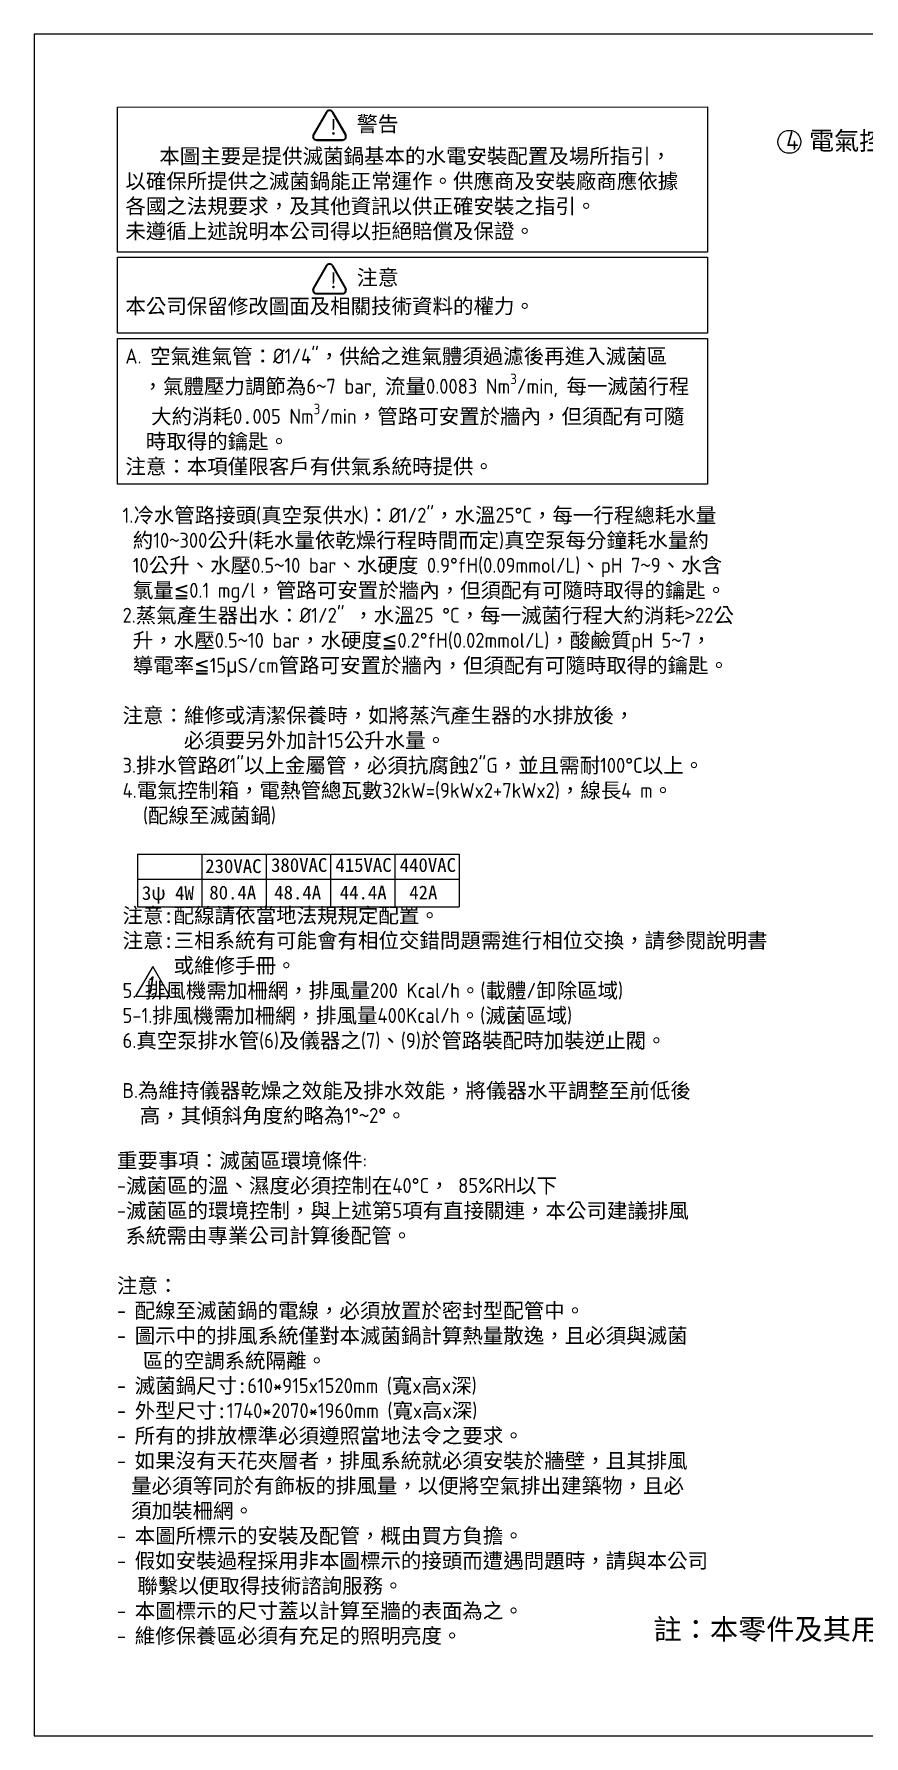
# Model space of a CAD drawing. Header units: millimetres. Extents: x -96603 to 124772, y -7961 to 11116.
# Drawn here: x 0 to 5418, y 0 to 11116 of the extents above; entities that cross this region are included whole.
import ezdxf

# ---------------------------------------------------------------- set-up
doc = ezdxf.new("R2010")
doc.units = ezdxf.units.MM
doc.layers.get('0').update_dxf_attribs({"lineweight": 15})
for name, color, linetype, lineweight in [('D', 3, 'Continuous', 13), ('F', 7, 'Continuous', 15), ('T', 4, 'Continuous', 15)]:
    doc.layers.add(name, color=color, linetype=linetype, lineweight=lineweight)
doc.styles.get("Standard").update_dxf_attribs({"font": 'KAIU.TTF'})
doc.styles.add('STU25', font='isocp2.shx')
doc.styles.add('Text', font='romans.shx', dxfattribs={"width": 0.8, "oblique": 10})

msp = doc.modelspace()

# ---------------------------------------------------------------- hatches: boundary and pattern name
at = {"layer": 'D'}
h = msp.add_hatch(color=11, dxfattribs=at)
edge = h.paths.add_edge_path()
edge.add_line((1907.187, 10606.817), (1821.828, 10458.971))
edge.add_arc((1843.479, 10446.471), 25, 149.9999999, 270)
edge.add_line((1843.479, 10421.471), (2014.197, 10421.471))
edge.add_arc((2014.197, 10446.471), 25, 270, 389.9999999)
edge.add_line((2035.848, 10458.971), (1950.489, 10606.817))
edge.add_arc((1928.838, 10594.317), 25, 30, 150)
edge = h.paths.add_edge_path(flags=16)
edge.add_arc((1928.838, 10594.317), 20, 30, 150)
edge.add_line((1911.518, 10604.317), (1826.159, 10456.471))
edge.add_arc((1843.479, 10446.471), 20, 149.9999999, 270)
edge.add_line((1843.479, 10426.471), (2014.197, 10426.471))
edge.add_arc((2014.197, 10446.471), 20, 270, 389.9999999)
edge.add_line((2031.518, 10456.471), (1946.159, 10604.317))
h = msp.add_hatch(color=11, dxfattribs=at)
edge = h.paths.add_edge_path()
edge.add_line((1907.187, 9603.983), (1821.828, 9456.137))
edge.add_arc((1843.479, 9443.637), 25, 149.9999999, 270)
edge.add_line((1843.479, 9418.637), (2014.197, 9418.637))
edge.add_arc((2014.197, 9443.637), 25, 270, 389.9999999)
edge.add_line((2035.848, 9456.137), (1950.489, 9603.983))
edge.add_arc((1928.838, 9591.483), 25, 30, 150)
edge = h.paths.add_edge_path(flags=16)
edge.add_arc((1928.838, 9591.483), 20, 30, 150)
edge.add_line((1911.518, 9601.483), (1826.159, 9453.637))
edge.add_arc((1843.479, 9443.637), 20, 149.9999999, 270)
edge.add_line((1843.479, 9423.637), (2014.197, 9423.637))
edge.add_arc((2014.197, 9443.637), 20, 270, 389.9999999)
edge.add_line((2031.518, 9453.637), (1946.159, 9601.483))

# ---------------------------------------------------------------- linework, layer by layer
at = {"layer": 'D', "color": 11}
for p, q in [((1907.187, 10606.817), (1821.828, 10458.971)), ((1911.518, 10604.317), (1826.159, 10456.471)), ((1946.159, 10604.317), (2031.518, 10456.471)), ((1950.489, 10606.817), (2035.848, 10458.971)), ((1843.479, 10426.471), (2014.197, 10426.471)), ((1843.479, 10421.471), (2014.197, 10421.471)), ((1907.187, 9603.983), (1821.828, 9456.137)), ((1911.518, 9601.483), (1826.159, 9453.637)), ((1946.159, 9601.483), (2031.518, 9453.637)), ((1950.489, 9603.983), (2035.848, 9456.137)), ((1843.479, 9423.637), (2014.197, 9423.637)), ((1843.479, 9418.637), (2014.197, 9418.637)), ((545.594, 9128.572), (4396.878, 9128.572)), ((545.594, 8177.098), (545.594, 9128.572)), ((4396.878, 9128.572), (4396.878, 8177.098)), ((4396.878, 8177.098), (545.594, 8177.098))]:
    msp.add_line(p, q, dxfattribs=at)
at = {"layer": 'D'}
for p, q in [((675.657, 5758.548), (675.657, 5416.493)), ((675.657, 5758.548), (2775.657, 5758.548)), ((1095.657, 5758.548), (1095.657, 5416.493)), ((1515.657, 5758.548), (1515.657, 5416.493)), ((1935.657, 5758.548), (1935.657, 5416.493)), ((2355.657, 5758.548), (2355.657, 5416.493)), ((2775.657, 5758.548), (2775.657, 5416.493)), ((675.657, 5596.493), (2775.657, 5596.493)), ((675.657, 5416.493), (2775.657, 5416.493))]:
    msp.add_line(p, q, dxfattribs=at)
at = {"layer": 'D', "color": 11}
for points in [[(545.594, 10639.488), (4396.878, 10640.305), (4396.878, 9691.861), (545.594, 9691.861)], [(545.594, 9659.362), (4396.878, 9659.362), (4396.878, 9161.766), (545.594, 9161.766)]]:
    msp.add_lwpolyline(points, close=True, dxfattribs=at)
at = {"layer": 'D'}
msp.add_circle((4930.74, 10412.217), 75, dxfattribs=at)
at = {"layer": 'D', "color": 11}
for centre, radius, start, end in [((1928.838, 10594.317), 25, 30, 150), ((1928.838, 10594.317), 20, 30, 150), ((1843.479, 10446.471), 25, 149.9999999, 270), ((1843.479, 10446.471), 20, 149.9999999, 270), ((2014.197, 10446.471), 25, 270, 29.9999999), ((2014.197, 10446.471), 20, 270, 29.9999999), ((1928.838, 9591.483), 25, 30, 150), ((1928.838, 9591.483), 20, 30, 150), ((1843.479, 9443.637), 25, 149.9999999, 270), ((1843.479, 9443.637), 20, 149.9999999, 270), ((2014.197, 9443.637), 25, 270, 29.9999999), ((2014.197, 9443.637), 20, 270, 29.9999999)]:
    msp.add_arc(centre, radius, start, end, dxfattribs=at)
at = {"layer": 'F', "color": 6}
msp.add_lwpolyline([(0, 11116.226), (0, 0), (15810.943, 0), (15810.943, 11116.226)], close=True, dxfattribs=at)
at = {"layer": 'F', "color": 7}
msp.add_lwpolyline([(774.599, 5025.285), (662.489, 4831.104), (886.71, 4831.104)], close=True, dxfattribs=at)

# ---------------------------------------------------------------- texts
at = {"insert": (4043.514, 764.902), "char_height": 135.00867, "attachment_point": 1, "style": 'STU25'}
msp.add_mtext('{\\f標楷體|b0|i0|c136|p65;註：本零件及其用料均須符合}RoHS{\\f標楷體|b0|i0|c136|p65;指令。}', dxfattribs=at)
at = {"layer": 'D', "color": 11, "attachment_point": 1, "style": 'STU25'}
for s, insert, char_height in [('{\\f標楷體|b0|i0|c136|p65;!}', (1920.527, 10559.587), 100), ('{\\f標楷體|b0|i0|c136|p65;警告}', (2107.04, 10578.955), 100), ('\\A1;\\P  {\\f????|b0|i0|c0|p54;   \\f標楷體|b0|i0|c136|p65;本圖主要是提供滅菌鍋基本的水電安裝配置及場所指引，\\P以確保所提供之滅菌鍋能正常運作。供應商及安裝廠商應依據\\P各國之法規要求，及其他資訊以供正確安裝之指引。\\P未遵循上述說明本公司得以拒絕賠償及保證。\\P\\P\\P本公司保留修改圖面及相關技術資料的權力。\\P\\P}A. {\\f標楷體|b0|i0|c136|p65;空氣進氣管：}%%c1/4"{\\f標楷體|b0|i0|c136|p65;，供給之進氣體須過濾後再進入滅菌區\\P}  {\\f標楷體|b0|i0|c136|p65;，氣體壓力調節為}6{\\f標楷體|b0|i0|c136|p65;~}7 bar, {\\f標楷體|b0|i0|c136|p65;流量}0.0083 Nm{\\H0.7x;\\S3^ ;}/min, {\\f標楷體|b0|i0|c136|p65;每一滅菌行程\\P}   {\\f標楷體|b0|i0|c136|p65;大約消耗}0{\\f標楷體|b0|i0|c136|p65;.}005 Nm{\\H0.7x;\\S3^ ;}/min{\\f標楷體|b0|i0|c136|p65;，管路可安置於牆內，但須配有可隨\\P  時取得的鑰匙。\\P注意：本項僅限客戶有供氣系統時提供。}', (596.284, 10531.66), 98), ('{\\f標楷體|b0|i0|c136|p65;注意}', (2107.04, 9576.122), 100), ('{\\f標楷體|b0|i0|c136|p65;!}', (1920.527, 9556.754), 100), ('1.{\\f標楷體|b0|i0|c136|p65;冷水管路接頭}({\\f標楷體|b0|i0|c136|p65;真空泵供水}){\\f標楷體|b0|i0|c136|p65;：}%%C1/2"{\\f標楷體|b0|i0|c136|p65;，水溫}25%%DC{\\f標楷體|b0|i0|c136|p65;，每一行程總耗水量\\P 約}10{\\f標楷體|b0|i0|c136|p65;~}300{\\f標楷體|b0|i0|c136|p65;公升}({\\f標楷體|b0|i0|c136|p65;耗水量依乾燥行程時間而定}){\\f標楷體|b0|i0|c136|p65;真空泵每分鐘耗水量約\\P }10{\\f標楷體|b0|i0|c136|p65;公升、水壓}0.5{\\f標楷體|b0|i0|c136|p65;~}10 bar{\\f標楷體|b0|i0|c136|p65;、水硬度} 0.9%%DfH(0.09mmol/L){\\f標楷體|b0|i0|c136|p65;、}pH 7{\\f標楷體|b0|i0|c136|p65;~}9{\\f標楷體|b0|i0|c136|p65;、水含\\P 氯量\\f新細明體|b0|i0|c136|p18;≦}0.1 mg/l{\\f標楷體|b0|i0|c136|p65;，管路可安置於牆內，但須配有可隨時取得的鑰匙。}\\P2.{\\f標楷體|b0|i0|c136|p65;蒸氣產生器出水：}%%C1/2" {\\f標楷體|b0|i0|c136|p65;，水溫}25 %%DC{\\f標楷體|b0|i0|c136|p65;，每一滅菌行程大約消耗>}22{\\f標楷體|b0|i0|c136|p65;公\\P 升，水壓}0.5{\\f標楷體|b0|i0|c136|p65;~}10 bar{\\f標楷體|b0|i0|c136|p65;，水硬度\\f新細明體|b0|i0|c136|p18;≦}0.2%%DfH(0.02mmol/L){\\f標楷體|b0|i0|c136|p65;，酸鹼質}pH 5{\\f標楷體|b0|i0|c136|p65;~}7{\\f標楷體|b0|i0|c136|p65;，\\P 導電率\\f新細明體|b0|i0|c136|p18;≦}15{\\f新細明體|b0|i0|c136|p16;μ}S/cm{\\f標楷體|b0|i0|c136|p65;管路可安置於牆內，但須配有可隨時取得的鑰匙。\\P\\P注意：維修或清潔保養時，如將蒸汽產生器的水排放後，\\P      必須要另外加計}15{\\f標楷體|b0|i0|c136|p65;公升水量。}\\P3.{\\f標楷體|b0|i0|c136|p65;排水管路}%%C1"{\\f標楷體|b0|i0|c136|p65;以上金屬管，必須抗腐蝕}2"G{\\f標楷體|b0|i0|c136|p65;，並且需耐}100%%DC{\\f標楷體|b0|i0|c136|p65;以上。} \\P4.{\\f標楷體|b0|i0|c136|p65;電氣控制箱，電熱管總瓦數}32kW=(9kWx2+7kWx2){\\f標楷體|b0|i0|c136|p65;，線長}4 m{\\f標楷體|b0|i0|c136|p65;。\\P  }({\\f標楷體|b0|i0|c136|p65;配線至滅菌鍋}) \\P\\P\\P\\P{\\f標楷體|b0|i0|c136|p65;注意:配線請依當地法規規定配置。\\P\\fDFKai-SB|b0|i0|c136|p0;注意:三相系統有可能會有相位交錯問題需進行相位交換，請參閱說明書\\P     或維修手冊。}\\P5. {\\f標楷體|b0|i0|c136|p65;排風機需加柵網，排風量}200 Kcal/h{\\f標楷體|b0|i0|c136|p65;。}({\\f標楷體|b0|i0|c136|p65;載體}/{\\f標楷體|b0|i0|c136|p65;卸除區域})\\P5-1.{\\f標楷體|b0|i0|c136|p65;排風機需加柵網，排風量}400Kcal/h{\\f標楷體|b0|i0|c136|p65;。}({\\f標楷體|b0|i0|c136|p65;滅菌區域})\\P6.{\\f標楷體|b0|i0|c136|p65;真空泵排水管}(6){\\f標楷體|b0|i0|c136|p65;及儀器之}(7){\\f標楷體|b0|i0|c136|p65;、}(9){\\f標楷體|b0|i0|c136|p65;於管路裝配時加裝逆止閥。\\P}\\PB.{\\f標楷體|b0|i0|c136|p65;為維持儀器乾燥之效能及排水效能，將儀器水平調整至前低後}\\P  {\\f標楷體|b0|i0|c136|p65;高，其傾斜角度約略為}1%%D{\\f標楷體|b0|i0|c136|p65;~}2%%D{\\f標楷體|b0|i0|c136|p65;。}', (577.626, 8022.153), 98), ('{\\f標楷體|b0|i0|c136|p65;230VAC}', (1117.549, 5726.152), 90), ('{\\f標楷體|b0|i0|c136|p65;380VAC}', (1547.009, 5733.575), 90), ('{\\f標楷體|b0|i0|c136|p65;415VAC}', (1967.009, 5733.575), 90), ('{\\f標楷體|b0|i0|c136|p65;440VAC}', (2387.009, 5733.575), 90), ('{\\f標楷體|b0|i0|c136|p65;3ψ 4W}', (704.227, 5550.906), 90), ('{\\f標楷體|b0|i0|c136|p65;80.4A}', (1144.051, 5554.109), 90), ('{\\f標楷體|b0|i0|c136|p65;48.4A}', (1567.917, 5554.109), 90), ('{\\f標楷體|b0|i0|c136|p65;44.4A}', (1995.838, 5554.109), 90), ('{\\f標楷體|b0|i0|c136|p65;42A}', (2449.409, 5554.109), 90), ('{\\f標楷體|b0|i0|c136|p65;重要事項：滅菌區環境條件}:\\P-{\\f標楷體|b0|i0|c136|p65;滅菌區的溫、濕度必須控制在}40%%DC{\\f標楷體|b0|i0|c136|p65;，} 85%RH{\\f標楷體|b0|i0|c136|p65;以下\\P}-{\\f標楷體|b0|i0|c136|p65;滅菌區的環境控制，與上述第}5{\\f標楷體|b0|i0|c136|p65;項有直接關連，本公司建議排風\\P} {\\f標楷體|b0|i0|c136|p65;系統需由專業公司計算後配管。\\P\\P注意：\\P}- {\\f標楷體|b0|i0|c136|p65;配線至滅菌鍋的電線，必須放置於密封型配管中。\\P}- {\\f標楷體|b0|i0|c136|p65;圖示中的排風系統僅對本滅菌鍋計算熱量散逸，且必須與滅菌\\P}   {\\f標楷體|b0|i0|c136|p65;區的空調系統隔離。\\P}- {\\f標楷體|b0|i0|c136|p65;滅菌鍋尺寸:}610*915x1520mm ({\\f標楷體|b0|i0|c136|p65;寬}x{\\f標楷體|b0|i0|c136|p65;高}x{\\f標楷體|b0|i0|c136|p65;深})\\P- {\\f標楷體|b0|i0|c136|p65;外型尺寸:}1740*2070*1960mm ({\\f標楷體|b0|i0|c136|p65;寬}x{\\f標楷體|b0|i0|c136|p65;高}x{\\f標楷體|b0|i0|c136|p65;深})\\P- {\\f標楷體|b0|i0|c136|p65;所有的排放標準必須遵照當地法令之要求。\\P}- {\\f標楷體|b0|i0|c136|p65;如果沒有天花夾層者，排風系統就必須安裝於牆壁，且其排風\\P} {\\f???|b0|i0|c0|p65; \\f標楷體|b0|i0|c136|p65;量必須等同於有飾板的排風量，以便將空氣排出建築物，且必\\P} {\\f???|b0|i0|c0|p65; \\f標楷體|b0|i0|c136|p65;須加裝柵網。\\P}- {\\f標楷體|b0|i0|c136|p65;本圖所標示的安裝及配管，概由買方負擔。\\P}- {\\f標楷體|b0|i0|c136|p65;假如安裝過程採用非本圖標示的接頭而遭遇問題時，請與本公司\\P  聯繫以便取得技術諮詢服務。\\P}- {\\f標楷體|b0|i0|c136|p65;本圖標示的尺寸蓋以計算至牆的表面為之。\\P}- {\\f標楷體|b0|i0|c136|p65;維修保養區必須有充足的照明亮度。}', (541.151, 3807.497), 98)]:
    msp.add_mtext(s, dxfattribs=dict(at, insert=insert, char_height=char_height))
at = {"layer": 'D', "insert": (4909.409, 10479.675), "char_height": 120, "attachment_point": 1}
msp.add_mtext('{\\Fisocp2.shx;\\C3;4 \\f標楷體|b0|i0|c136|p65;電氣控制箱}', dxfattribs=at)
at = {"layer": 'T', "lineweight": 20, "style": 'Text', "oblique": 10, "width": 0.8}
msp.add_text('1', height=107.925, dxfattribs=at).set_placement((716.482, 4850.342))

doc.saveas('drawing.dxf')
